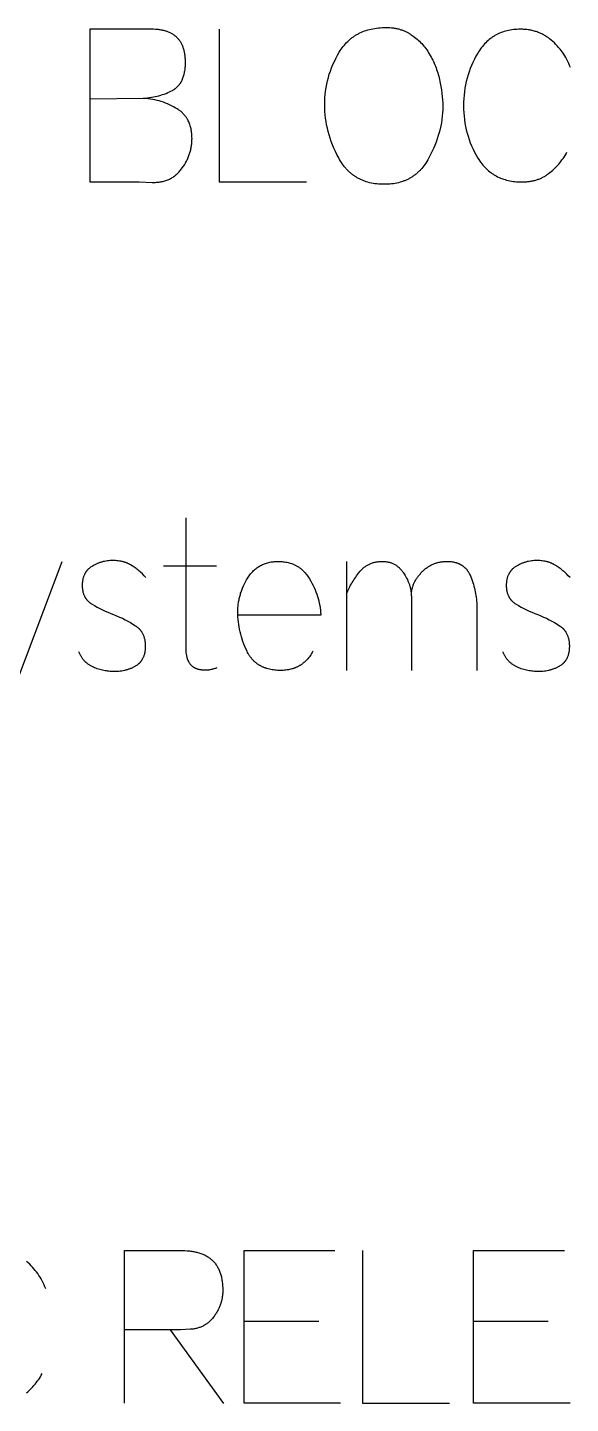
# Model space of a CAD drawing. Header units: millimetres. Extents: x -1220 to 1220, y -1270 to 3400.
# Drawn here: x 28 to 291, y 2733 to 3400 of the extents above; entities that cross this region are included whole.
import ezdxf

# ---------------------------------------------------------------- set-up
doc = ezdxf.new("R2010")
doc.units = ezdxf.units.MM
doc.layers.add('TC', color=220, linetype='CONTINUOUS', true_color=0xff00bb)

msp = doc.modelspace()

# ---------------------------------------------------------------- linework, layer by layer
at = {"layer": 'TC'}
for points in [[(58.14, 3399.54), (58.14, 3325.54), (82.03, 3325.54), (88.27, 3325.33), (88.84, 3325.32), (89.39, 3325.32), (89.94, 3325.33), (90.48, 3325.36), (91.01, 3325.4), (91.54, 3325.46), (92.06, 3325.53), (92.57, 3325.61), (93.07, 3325.7), (93.56, 3325.81), (94.05, 3325.94), (94.53, 3326.07), (95, 3326.22), (95.46, 3326.39), (95.91, 3326.57), (96.36, 3326.76), (96.8, 3326.96), (97.23, 3327.18), (97.65, 3327.41), (98.07, 3327.66), (98.47, 3327.92), (98.87, 3328.19), (99.27, 3328.48), (99.65, 3328.78), (100.03, 3329.09), (100.39, 3329.42), (100.75, 3329.76), (101.11, 3330.12), (101.45, 3330.49), (101.79, 3330.87), (102.12, 3331.26), (102.44, 3331.67), (103.06, 3332.52), (103.36, 3332.95), (103.65, 3333.39), (103.93, 3333.82), (104.2, 3334.26), (104.46, 3334.7), (104.7, 3335.14), (104.94, 3335.59), (105.17, 3336.04), (105.39, 3336.49), (105.59, 3336.94), (105.79, 3337.4), (105.98, 3337.86), (106.16, 3338.32), (106.32, 3338.78), (106.48, 3339.25), (106.63, 3339.72), (106.76, 3340.19), (106.89, 3340.67), (107.01, 3341.14), (107.11, 3341.63), (107.21, 3342.11), (107.29, 3342.59), (107.37, 3343.08), (107.44, 3343.57), (107.49, 3344.07), (107.54, 3344.57), (107.57, 3345.06), (107.6, 3345.57), (107.61, 3346.07), (107.62, 3346.58), (107.61, 3347.2), (107.59, 3347.81), (107.55, 3348.41), (107.51, 3349), (107.44, 3349.58), (107.36, 3350.14), (107.27, 3350.7), (107.17, 3351.24), (107.05, 3351.78), (106.92, 3352.3), (106.77, 3352.81), (106.61, 3353.31), (106.43, 3353.8), (106.24, 3354.27), (106.04, 3354.74), (105.82, 3355.19), (105.71, 3355.42), (105.59, 3355.64), (105.47, 3355.86), (105.34, 3356.07), (105.21, 3356.28), (105.08, 3356.49), (104.95, 3356.7), (104.81, 3356.9), (104.67, 3357.1), (104.52, 3357.3), (104.37, 3357.5), (104.22, 3357.69), (104.06, 3357.88), (103.9, 3358.07), (103.74, 3358.25), (103.57, 3358.43), (103.4, 3358.61), (103.23, 3358.79), (103.05, 3358.96), (102.87, 3359.13), (102.69, 3359.3), (102.5, 3359.46), (102.31, 3359.62), (102.11, 3359.78), (101.71, 3360.09), (101.3, 3360.39), (100.87, 3360.68), (100.43, 3360.96), (99.52, 3361.5), (98.6, 3362.01), (97.67, 3362.49), (96.72, 3362.94), (95.75, 3363.37), (94.77, 3363.77), (93.77, 3364.13), (92.76, 3364.47), (91.74, 3364.78), (90.7, 3365.06), (89.65, 3365.31), (88.58, 3365.53), (87.49, 3365.73), (86.39, 3365.89), (85.28, 3366.03), (84.15, 3366.14)], [(58.14, 3365.82), (84.15, 3366.14), (85.13, 3366.21), (86.1, 3366.31), (87.06, 3366.43), (88, 3366.57), (88.93, 3366.73), (89.84, 3366.92), (90.74, 3367.12), (91.63, 3367.35), (92.5, 3367.6), (93.36, 3367.87), (94.2, 3368.16), (95.03, 3368.47), (95.85, 3368.81), (96.65, 3369.17), (97.44, 3369.54), (98.21, 3369.94), (98.4, 3370.05), (98.59, 3370.16), (98.78, 3370.27), (98.96, 3370.39), (99.15, 3370.51), (99.32, 3370.64), (99.5, 3370.76), (99.67, 3370.89), (99.84, 3371.03), (100.01, 3371.17), (100.17, 3371.31), (100.33, 3371.45), (100.49, 3371.6), (100.64, 3371.75), (100.79, 3371.9), (100.94, 3372.06), (101.08, 3372.22), (101.22, 3372.39), (101.36, 3372.56), (101.5, 3372.73), (101.63, 3372.9), (101.76, 3373.08), (101.89, 3373.26), (102.01, 3373.45), (102.13, 3373.63), (102.25, 3373.82), (102.36, 3374.02), (102.47, 3374.22), (102.58, 3374.42), (102.69, 3374.62), (102.79, 3374.83), (102.89, 3375.04), (102.98, 3375.26), (103.08, 3375.48), (103.25, 3375.92), (103.42, 3376.38), (103.57, 3376.85), (103.71, 3377.34), (103.84, 3377.84), (103.95, 3378.35), (104.06, 3378.88), (104.15, 3379.42), (104.23, 3379.98), (104.29, 3380.54), (104.35, 3381.12), (104.39, 3381.72), (104.42, 3382.32), (104.44, 3382.94), (104.45, 3383.58), (104.43, 3384.56), (104.41, 3385.04), (104.38, 3385.51), (104.35, 3385.98), (104.3, 3386.43), (104.25, 3386.88), (104.19, 3387.32), (104.12, 3387.75), (104.04, 3388.18), (103.96, 3388.59), (103.87, 3389), (103.77, 3389.41), (103.66, 3389.8), (103.54, 3390.18), (103.42, 3390.56), (103.28, 3390.93), (103.14, 3391.3), (102.99, 3391.65), (102.84, 3392), (102.67, 3392.34), (102.5, 3392.67), (102.32, 3392.99), (102.13, 3393.31), (101.93, 3393.61), (101.72, 3393.91), (101.51, 3394.21), (101.29, 3394.49), (101.06, 3394.77), (100.82, 3395.04), (100.58, 3395.3), (100.32, 3395.55), (100.06, 3395.8), (99.79, 3396.03), (99.51, 3396.26), (99.23, 3396.49), (98.93, 3396.7), (98.63, 3396.91), (98.32, 3397.11), (98, 3397.3), (97.68, 3397.48), (97.34, 3397.66), (97, 3397.82), (96.65, 3397.98), (96.29, 3398.13), (95.93, 3398.28), (95.55, 3398.42), (95.17, 3398.54), (94.78, 3398.66), (94.38, 3398.78), (93.97, 3398.88), (93.56, 3398.98), (93.14, 3399.07), (92.71, 3399.15), (92.27, 3399.23), (91.82, 3399.29), (91.36, 3399.35), (90.9, 3399.4), (90.43, 3399.44), (89.95, 3399.48), (88.97, 3399.53), (87.95, 3399.54), (58.14, 3399.54)], [(120.83, 3399.54), (120.83, 3325.54), (163.01, 3325.54)], [(290.93, 3381.04), (290.53, 3382.03), (290.11, 3383.01), (289.66, 3383.95), (289.2, 3384.88), (288.7, 3385.78), (288.18, 3386.67), (287.64, 3387.53), (287.07, 3388.36), (286.47, 3389.18), (285.86, 3389.97), (285.21, 3390.74), (284.54, 3391.49), (283.85, 3392.21), (283.13, 3392.92), (282.39, 3393.6), (281.62, 3394.26), (280.85, 3394.9), (280.45, 3395.2), (280.05, 3395.49), (279.64, 3395.78), (279.23, 3396.05), (278.81, 3396.32), (278.39, 3396.57), (277.96, 3396.81), (277.52, 3397.04), (277.08, 3397.27), (276.64, 3397.48), (276.19, 3397.68), (275.73, 3397.87), (275.27, 3398.05), (274.8, 3398.22), (274.33, 3398.38), (273.86, 3398.53), (273.37, 3398.67), (272.89, 3398.8), (272.39, 3398.92), (271.89, 3399.03), (271.39, 3399.12), (270.88, 3399.21), (270.37, 3399.29), (269.85, 3399.36), (269.32, 3399.41), (268.79, 3399.46), (268.25, 3399.5), (267.71, 3399.52), (267.16, 3399.54), (266.61, 3399.54), (265.77, 3399.53), (264.93, 3399.5), (264.11, 3399.44), (263.31, 3399.36), (262.51, 3399.26), (261.73, 3399.13), (260.96, 3398.99), (260.21, 3398.81), (259.47, 3398.62), (258.74, 3398.41), (258.02, 3398.17), (257.32, 3397.91), (256.63, 3397.62), (256.29, 3397.47), (255.95, 3397.32), (255.62, 3397.15), (255.29, 3396.99), (254.96, 3396.81), (254.64, 3396.63), (254.32, 3396.45), (254, 3396.26), (253.69, 3396.06), (253.38, 3395.86), (253.07, 3395.66), (252.77, 3395.44), (252.17, 3395), (251.58, 3394.53), (251.01, 3394.05), (250.45, 3393.53), (249.9, 3393), (249.37, 3392.44), (248.85, 3391.87), (248.34, 3391.26), (247.85, 3390.64), (247.36, 3389.99), (246.9, 3389.32), (246.44, 3388.63), (246, 3387.91), (245.17, 3386.46), (244.39, 3385), (243.66, 3383.51), (242.99, 3382.01), (242.37, 3380.48), (241.81, 3378.94), (241.3, 3377.39), (240.84, 3375.81), (240.44, 3374.21), (240.09, 3372.6), (239.8, 3370.97), (239.56, 3369.32), (239.37, 3367.65), (239.23, 3365.97), (239.15, 3364.26), (239.13, 3362.54), (239.15, 3360.82), (239.24, 3359.11), (239.37, 3357.43), (239.56, 3355.76), (239.81, 3354.1), (240.11, 3352.47), (240.46, 3350.85), (240.87, 3349.25), (241.33, 3347.66), (241.85, 3346.1), (242.42, 3344.55), (243.05, 3343.02), (243.73, 3341.5), (244.47, 3340.01), (245.26, 3338.53), (246.1, 3337.06), (246.55, 3336.36), (247.02, 3335.67), (247.49, 3335.01), (247.99, 3334.36), (248.49, 3333.74), (249.01, 3333.15), (249.55, 3332.57), (250.09, 3332.02), (250.66, 3331.49), (251.23, 3330.99), (251.82, 3330.5), (252.43, 3330.04), (252.73, 3329.82), (253.04, 3329.6), (253.36, 3329.39), (253.68, 3329.19), (254, 3328.99), (254.32, 3328.79), (254.65, 3328.61), (254.98, 3328.42), (255.66, 3328.07), (256.35, 3327.75), (257.05, 3327.44), (257.76, 3327.16), (258.5, 3326.9), (259.24, 3326.67), (260, 3326.45), (260.77, 3326.26), (261.56, 3326.09), (262.36, 3325.95), (263.17, 3325.82), (264, 3325.72), (264.84, 3325.64), (265.7, 3325.59), (266.57, 3325.55), (267.46, 3325.54), (268.4, 3325.56), (269.32, 3325.6), (269.78, 3325.64), (270.23, 3325.68), (270.68, 3325.73), (271.12, 3325.79), (271.55, 3325.86), (271.99, 3325.93), (272.42, 3326.02), (272.84, 3326.11), (273.26, 3326.2), (273.67, 3326.31), (274.08, 3326.42), (274.49, 3326.55), (274.89, 3326.68), (275.28, 3326.81), (275.68, 3326.96), (276.06, 3327.11), (276.45, 3327.27), (276.82, 3327.44), (277.2, 3327.62), (277.57, 3327.8), (277.93, 3327.99), (278.29, 3328.19), (278.65, 3328.4), (279, 3328.62), (279.34, 3328.84), (279.68, 3329.07), (280.02, 3329.31), (280.35, 3329.56), (281.01, 3330.07), (281.65, 3330.6), (282.28, 3331.15), (282.89, 3331.71), (283.49, 3332.3), (284.08, 3332.9), (284.66, 3333.52), (285.22, 3334.16), (285.77, 3334.81), (286.3, 3335.49), (286.82, 3336.18), (287.33, 3336.89), (287.83, 3337.62), (288.31, 3338.37), (288.78, 3339.14), (289.23, 3339.92)], [(119.67, 3090.01), (119.31, 3089.87), (118.96, 3089.74), (118.6, 3089.62), (118.25, 3089.5), (117.9, 3089.4), (117.54, 3089.3), (117.19, 3089.22), (116.84, 3089.14), (116.49, 3089.07), (116.14, 3089.01), (115.79, 3088.96), (115.45, 3088.92), (115.1, 3088.89), (114.75, 3088.87), (114.41, 3088.85), (114.07, 3088.85), (113.78, 3088.85), (113.49, 3088.86), (113.21, 3088.87), (112.94, 3088.89), (112.67, 3088.91), (112.4, 3088.94), (112.14, 3088.97), (111.89, 3089.01), (111.63, 3089.05), (111.39, 3089.1), (111.14, 3089.16), (110.9, 3089.22), (110.67, 3089.28), (110.44, 3089.35), (110.22, 3089.42), (110, 3089.5), (109.78, 3089.59), (109.57, 3089.68), (109.36, 3089.77), (109.16, 3089.87), (108.96, 3089.97), (108.77, 3090.08), (108.58, 3090.2), (108.4, 3090.32), (108.22, 3090.44), (108.04, 3090.57), (107.87, 3090.71), (107.71, 3090.85), (107.55, 3091), (107.39, 3091.15), (107.24, 3091.3), (107.09, 3091.46), (106.95, 3091.63), (106.81, 3091.8), (106.67, 3091.98), (106.54, 3092.16), (106.42, 3092.35), (106.3, 3092.54), (106.18, 3092.73), (106.07, 3092.94), (105.96, 3093.14), (105.86, 3093.35), (105.76, 3093.57), (105.67, 3093.79), (105.58, 3094.02), (105.5, 3094.25), (105.42, 3094.49), (105.34, 3094.73), (105.27, 3094.98), (105.21, 3095.24), (105.15, 3095.49), (105.09, 3095.76), (105.04, 3096.02), (104.99, 3096.3), (104.95, 3096.58), (104.91, 3096.86), (104.85, 3097.44), (104.8, 3098.05), (104.77, 3098.67), (104.76, 3099.31), (104.87, 3162.74)], [(18.08, 3070.77), (44.72, 3141.6)], [(85.31, 3133.78), (84.46, 3134.68), (83.6, 3135.53), (82.73, 3136.34), (82.29, 3136.73), (81.85, 3137.11), (81.41, 3137.47), (80.96, 3137.82), (80.51, 3138.16), (80.06, 3138.49), (79.61, 3138.81), (79.15, 3139.12), (78.69, 3139.41), (77.77, 3139.98), (77.54, 3140.11), (77.3, 3140.24), (77.06, 3140.37), (76.82, 3140.49), (76.58, 3140.6), (76.33, 3140.71), (76.07, 3140.82), (75.82, 3140.92), (75.56, 3141.02), (75.3, 3141.11), (75.03, 3141.2), (74.76, 3141.29), (74.49, 3141.37), (74.21, 3141.44), (73.93, 3141.51), (73.65, 3141.58), (73.08, 3141.69), (72.49, 3141.79), (71.89, 3141.88), (71.27, 3141.94), (70.64, 3141.99), (70, 3142.01), (69.35, 3142.02), (68.65, 3142.01), (67.96, 3141.98), (67.28, 3141.92), (66.61, 3141.84), (65.94, 3141.74), (65.28, 3141.62), (64.95, 3141.55), (64.63, 3141.48), (64.31, 3141.39), (63.98, 3141.31), (63.66, 3141.22), (63.35, 3141.12), (63.03, 3141.02), (62.72, 3140.91), (62.4, 3140.79), (62.09, 3140.67), (61.79, 3140.55), (61.48, 3140.42), (61.18, 3140.28), (60.87, 3140.14), (60.27, 3139.84), (59.68, 3139.51), (59.09, 3139.17), (58.81, 3138.99), (58.53, 3138.8), (58.26, 3138.6), (58, 3138.4), (57.75, 3138.19), (57.51, 3137.97), (57.28, 3137.75), (57.17, 3137.64), (57.06, 3137.52), (56.95, 3137.4), (56.85, 3137.29), (56.74, 3137.17), (56.64, 3137.04), (56.54, 3136.92), (56.45, 3136.79), (56.35, 3136.67), (56.26, 3136.54), (56.17, 3136.41), (56.08, 3136.27), (56, 3136.14), (55.91, 3136), (55.83, 3135.86), (55.76, 3135.72), (55.68, 3135.58), (55.61, 3135.44), (55.47, 3135.15), (55.33, 3134.85), (55.21, 3134.55), (55.1, 3134.24), (54.99, 3133.92), (54.9, 3133.59), (54.81, 3133.26), (54.73, 3132.92), (54.67, 3132.58), (54.61, 3132.23), (54.56, 3131.87), (54.52, 3131.5), (54.48, 3131.13), (54.46, 3130.75), (54.45, 3130.36), (54.44, 3129.97), (54.45, 3129.58), (54.46, 3129.2), (54.49, 3128.83), (54.52, 3128.46), (54.56, 3128.1), (54.61, 3127.75), (54.67, 3127.4), (54.74, 3127.06), (54.82, 3126.73), (54.91, 3126.4), (55.01, 3126.08), (55.11, 3125.77), (55.23, 3125.46), (55.35, 3125.16), (55.49, 3124.87), (55.56, 3124.72), (55.63, 3124.58), (55.71, 3124.44), (55.79, 3124.3), (55.87, 3124.16), (55.95, 3124.02), (56.03, 3123.89), (56.12, 3123.76), (56.21, 3123.62), (56.3, 3123.5), (56.4, 3123.37), (56.49, 3123.24), (56.59, 3123.12), (56.69, 3122.99), (56.8, 3122.87), (56.9, 3122.75), (57.01, 3122.63), (57.12, 3122.52), (57.35, 3122.29), (57.58, 3122.07), (57.83, 3121.85), (58.09, 3121.65), (58.35, 3121.44), (58.62, 3121.25), (58.91, 3121.06), (59.2, 3120.88), (60.4, 3120.18), (61.64, 3119.49), (62.9, 3118.83), (64.2, 3118.18), (65.52, 3117.56), (66.87, 3116.95), (68.25, 3116.37), (69.67, 3115.8), (71.1, 3115.23), (72.51, 3114.64), (73.88, 3114.01), (75.22, 3113.35), (76.52, 3112.66), (77.79, 3111.94), (79.03, 3111.19), (80.24, 3110.41), (80.53, 3110.22), (80.81, 3110.02), (81.09, 3109.8), (81.35, 3109.59), (81.61, 3109.36), (81.85, 3109.13), (81.97, 3109.01), (82.09, 3108.89), (82.21, 3108.77), (82.32, 3108.64), (82.43, 3108.52), (82.54, 3108.39), (82.64, 3108.26), (82.75, 3108.13), (82.85, 3107.99), (82.95, 3107.86), (83.04, 3107.72), (83.14, 3107.58), (83.23, 3107.44), (83.32, 3107.29), (83.49, 3107), (83.65, 3106.7), (83.81, 3106.4), (83.95, 3106.08), (84.08, 3105.76), (84.21, 3105.43), (84.33, 3105.09), (84.43, 3104.75), (84.53, 3104.4), (84.62, 3104.04), (84.7, 3103.67), (84.77, 3103.3), (84.83, 3102.92), (84.88, 3102.53), (84.92, 3102.13), (84.95, 3101.73), (84.98, 3101.32), (84.99, 3100.9), (84.99, 3100.48), (84.99, 3100.06), (84.98, 3099.66), (84.95, 3099.26), (84.92, 3098.87), (84.88, 3098.49), (84.83, 3098.11), (84.78, 3097.74), (84.71, 3097.38), (84.64, 3097.03), (84.55, 3096.69), (84.46, 3096.35), (84.36, 3096.02), (84.24, 3095.69), (84.12, 3095.38), (84, 3095.07), (83.86, 3094.77), (83.71, 3094.47), (83.56, 3094.19), (83.48, 3094.05), (83.39, 3093.91), (83.31, 3093.77), (83.22, 3093.64), (83.13, 3093.5), (83.04, 3093.37), (82.94, 3093.24), (82.85, 3093.12), (82.75, 3092.99), (82.65, 3092.87), (82.54, 3092.75), (82.44, 3092.63), (82.33, 3092.51), (82.22, 3092.39), (82.11, 3092.28), (81.99, 3092.17), (81.88, 3092.06), (81.76, 3091.95), (81.64, 3091.84), (81.51, 3091.73), (81.39, 3091.63), (81.26, 3091.53), (81, 3091.33), (80.73, 3091.14), (80.45, 3090.96), (80.17, 3090.79), (79.89, 3090.63), (79.6, 3090.47), (79.31, 3090.32), (79.02, 3090.17), (78.73, 3090.03), (78.43, 3089.89), (78.13, 3089.76), (77.83, 3089.63), (77.52, 3089.51), (77.21, 3089.4), (76.9, 3089.29), (76.58, 3089.18), (76.26, 3089.08), (75.94, 3088.99), (75.61, 3088.9), (75.28, 3088.82), (74.95, 3088.74), (74.28, 3088.6), (73.59, 3088.48), (72.9, 3088.38), (72.19, 3088.31), (71.46, 3088.26), (70.73, 3088.22), (69.98, 3088.21), (69.34, 3088.22), (68.69, 3088.25), (68.05, 3088.29), (67.41, 3088.35), (66.77, 3088.42), (66.13, 3088.51), (65.49, 3088.62), (64.86, 3088.74), (64.22, 3088.88), (63.59, 3089.04), (62.96, 3089.21), (62.33, 3089.4), (61.71, 3089.61), (61.08, 3089.83), (60.46, 3090.07), (59.83, 3090.33), (59.53, 3090.47), (59.23, 3090.62), (58.93, 3090.77), (58.64, 3090.93), (58.35, 3091.09), (58.08, 3091.26), (57.8, 3091.44), (57.54, 3091.62), (57.27, 3091.81), (57.02, 3092), (56.77, 3092.2), (56.52, 3092.41), (56.29, 3092.62), (56.05, 3092.84), (55.83, 3093.06), (55.61, 3093.29), (55.39, 3093.52), (55.18, 3093.76), (54.98, 3094.01), (54.78, 3094.26), (54.59, 3094.52), (54.4, 3094.78), (54.22, 3095.05), (54.05, 3095.32), (53.88, 3095.6), (53.71, 3095.89), (53.56, 3096.18), (53.41, 3096.48), (53.26, 3096.78), (53.12, 3097.09), (52.99, 3097.41), (52.86, 3097.73)], [(166.18, 3098.04), (165.86, 3097.47), (165.53, 3096.92), (165.18, 3096.38), (164.83, 3095.86), (164.46, 3095.36), (164.09, 3094.88), (163.7, 3094.42), (163.3, 3093.97), (162.89, 3093.55), (162.69, 3093.34), (162.47, 3093.14), (162.26, 3092.94), (162.05, 3092.75), (161.83, 3092.56), (161.6, 3092.38), (161.38, 3092.2), (161.15, 3092.02), (160.92, 3091.85), (160.69, 3091.69), (160.46, 3091.52), (160.22, 3091.37), (159.98, 3091.22), (159.73, 3091.07), (159.49, 3090.92), (159.24, 3090.79), (158.99, 3090.65), (158.74, 3090.52), (158.48, 3090.4), (158.22, 3090.28), (157.96, 3090.16), (157.69, 3090.05), (157.43, 3089.94), (157.16, 3089.84), (156.88, 3089.74), (156.61, 3089.65), (156.33, 3089.56), (156.05, 3089.48), (155.48, 3089.32), (154.9, 3089.19), (154.31, 3089.07), (153.71, 3088.97), (153.09, 3088.89), (152.47, 3088.82), (151.84, 3088.78), (151.19, 3088.75), (150.54, 3088.74), (149.81, 3088.75), (149.1, 3088.78), (148.4, 3088.82), (147.72, 3088.89), (147.05, 3088.97), (146.39, 3089.07), (145.75, 3089.19), (145.12, 3089.32), (144.51, 3089.48), (143.91, 3089.65), (143.61, 3089.74), (143.32, 3089.84), (143.03, 3089.94), (142.75, 3090.05), (142.47, 3090.16), (142.19, 3090.28), (141.92, 3090.4), (141.65, 3090.52), (141.38, 3090.65), (141.12, 3090.79), (140.86, 3090.92), (140.6, 3091.07), (140.35, 3091.22), (140.1, 3091.37), (139.85, 3091.52), (139.61, 3091.69), (139.37, 3091.85), (139.14, 3092.02), (138.91, 3092.2), (138.68, 3092.38), (138.45, 3092.56), (138.23, 3092.75), (138.01, 3092.94), (137.8, 3093.14), (137.59, 3093.34), (137.38, 3093.55), (137.18, 3093.76), (136.98, 3093.97), (136.78, 3094.19), (136.59, 3094.42), (136.4, 3094.65), (136.21, 3094.88), (136.03, 3095.12), (135.85, 3095.36), (135.68, 3095.61), (135.51, 3095.86), (135.34, 3096.12), (135.17, 3096.38), (134.85, 3096.92), (134.55, 3097.47), (134.26, 3098.04), (133.72, 3099.21), (133.22, 3100.38), (132.75, 3101.55), (132.32, 3102.73), (131.92, 3103.91), (131.55, 3105.1), (131.22, 3106.29), (130.93, 3107.48), (130.67, 3108.68), (130.44, 3109.88), (130.25, 3111.09), (130.1, 3112.3), (129.97, 3113.51), (129.89, 3114.73), (129.83, 3115.95), (129.82, 3117.18), (129.82, 3117.72), (129.84, 3118.26), (129.86, 3118.8), (129.89, 3119.33), (129.94, 3119.87), (129.99, 3120.4), (130.05, 3120.93), (130.12, 3121.46), (130.2, 3121.99), (130.29, 3122.51), (130.39, 3123.04), (130.5, 3123.56), (130.62, 3124.08), (130.75, 3124.6), (130.89, 3125.12), (131.03, 3125.64), (131.19, 3126.15), (131.36, 3126.66), (131.53, 3127.17), (131.72, 3127.68), (132.12, 3128.7), (132.55, 3129.71), (133.03, 3130.71), (133.54, 3131.7), (134.09, 3132.69), (134.68, 3133.67), (135, 3134.16), (135.32, 3134.63), (135.65, 3135.09), (136, 3135.53), (136.35, 3135.95), (136.71, 3136.36), (137.08, 3136.76), (137.46, 3137.14), (137.85, 3137.5), (138.25, 3137.85), (138.66, 3138.18), (139.08, 3138.5), (139.5, 3138.8), (139.94, 3139.09), (140.38, 3139.36), (140.84, 3139.62), (141.3, 3139.86), (141.78, 3140.08), (142.26, 3140.29), (142.75, 3140.48), (143.25, 3140.66), (143.76, 3140.82), (144.28, 3140.97), (144.81, 3141.1), (145.35, 3141.22), (145.89, 3141.32), (146.45, 3141.41), (147.02, 3141.47), (147.59, 3141.53), (148.18, 3141.57), (148.77, 3141.59), (149.37, 3141.6), (150, 3141.59), (150.62, 3141.57), (151.23, 3141.52), (151.83, 3141.47), (152.42, 3141.39), (153, 3141.3), (153.57, 3141.19), (154.13, 3141.07), (154.67, 3140.93), (155.21, 3140.77), (155.74, 3140.6), (156.26, 3140.41), (156.77, 3140.2), (157.02, 3140.09), (157.26, 3139.98), (157.51, 3139.86), (157.75, 3139.74), (157.99, 3139.61), (158.23, 3139.48), (158.46, 3139.35), (158.7, 3139.21), (158.93, 3139.07), (159.15, 3138.92), (159.38, 3138.77), (159.6, 3138.62), (159.82, 3138.46), (160.04, 3138.3), (160.25, 3138.13), (160.46, 3137.96), (160.67, 3137.78), (160.88, 3137.6), (161.29, 3137.23), (161.68, 3136.84), (162.07, 3136.44), (162.45, 3136.02), (162.81, 3135.58), (163.17, 3135.12), (163.51, 3134.65), (163.85, 3134.17), (164.18, 3133.66), (164.49, 3133.14), (165.11, 3132.1), (165.69, 3131.04), (166.23, 3129.99), (166.74, 3128.93), (167.21, 3127.86), (167.64, 3126.79), (168.04, 3125.71), (168.4, 3124.63), (168.73, 3123.55), (169.02, 3122.45), (169.27, 3121.36), (169.49, 3120.26), (169.67, 3119.15), (169.81, 3118.04), (169.92, 3116.93), (169.99, 3115.8), (169.99, 3115.49), (129.71, 3115.49)], [(182.46, 3141.6), (182.46, 3088.74)], [(182.46, 3125.85), (182.76, 3126.56), (183.07, 3127.26), (183.39, 3127.96), (183.73, 3128.66), (184.08, 3129.34), (184.45, 3130.02), (184.82, 3130.7), (185.21, 3131.37), (185.61, 3132.04), (186.03, 3132.69), (186.46, 3133.35), (186.9, 3133.99), (187.36, 3134.64), (187.83, 3135.27), (188.31, 3135.9), (189.06, 3136.84), (189.32, 3137.14), (189.59, 3137.43), (189.86, 3137.71), (190.13, 3137.99), (190.42, 3138.25), (190.71, 3138.5), (191, 3138.74), (191.3, 3138.98), (191.61, 3139.2), (191.92, 3139.41), (192.24, 3139.62), (192.56, 3139.81), (192.89, 3139.99), (193.22, 3140.17), (193.56, 3140.33), (193.91, 3140.48), (194.26, 3140.63), (194.62, 3140.76), (194.98, 3140.89), (195.35, 3141), (195.73, 3141.1), (196.11, 3141.2), (196.5, 3141.28), (196.89, 3141.36), (197.29, 3141.42), (197.69, 3141.47), (198.1, 3141.52), (198.52, 3141.55), (198.94, 3141.58), (199.37, 3141.59), (199.8, 3141.6), (200.2, 3141.59), (200.6, 3141.58), (200.99, 3141.55), (201.37, 3141.51), (201.75, 3141.47), (202.12, 3141.41), (202.49, 3141.34), (202.85, 3141.26), (203.21, 3141.17), (203.56, 3141.07), (203.91, 3140.96), (204.25, 3140.84), (204.59, 3140.71), (204.92, 3140.57), (205.24, 3140.41), (205.56, 3140.25), (205.88, 3140.08), (206.19, 3139.89), (206.49, 3139.7), (206.79, 3139.49), (207.08, 3139.28), (207.37, 3139.05), (207.65, 3138.81), (207.93, 3138.57), (208.2, 3138.31), (208.46, 3138.04), (208.73, 3137.76), (208.98, 3137.47), (209.23, 3137.17), (209.48, 3136.86), (209.72, 3136.54), (209.95, 3136.21), (210.4, 3135.53), (210.82, 3134.85), (211.21, 3134.17), (211.58, 3133.48), (211.92, 3132.79), (212.23, 3132.09), (212.38, 3131.74), (212.52, 3131.39), (212.65, 3131.04), (212.78, 3130.68), (212.9, 3130.33), (213.01, 3129.97), (213.11, 3129.62), (213.21, 3129.26), (213.3, 3128.9), (213.39, 3128.54), (213.47, 3128.18), (213.54, 3127.82), (213.6, 3127.46), (213.66, 3127.1), (213.71, 3126.73), (213.75, 3126.37), (213.79, 3126), (213.82, 3125.63), (213.84, 3125.27), (213.86, 3124.9), (213.86, 3088.74)], [(213.86, 3124.9), (213.87, 3125.28), (213.88, 3125.67), (213.9, 3126.06), (213.94, 3126.44), (213.98, 3126.82), (214.04, 3127.2), (214.1, 3127.57), (214.17, 3127.95), (214.25, 3128.32), (214.35, 3128.69), (214.45, 3129.06), (214.56, 3129.43), (214.68, 3129.79), (214.81, 3130.15), (214.95, 3130.51), (215.1, 3130.87), (215.26, 3131.22), (215.43, 3131.58), (215.61, 3131.93), (215.8, 3132.28), (216, 3132.63), (216.21, 3132.97), (216.43, 3133.32), (216.66, 3133.66), (216.89, 3134), (217.14, 3134.33), (217.4, 3134.67), (217.66, 3135), (217.94, 3135.33), (218.23, 3135.66), (218.52, 3135.99), (219.14, 3136.64), (219.46, 3136.95), (219.78, 3137.26), (220.11, 3137.55), (220.44, 3137.84), (220.77, 3138.11), (221.11, 3138.37), (221.46, 3138.63), (221.81, 3138.87), (222.16, 3139.1), (222.52, 3139.32), (222.88, 3139.53), (223.25, 3139.74), (223.62, 3139.93), (224, 3140.11), (224.38, 3140.28), (224.76, 3140.44), (225.15, 3140.59), (225.55, 3140.73), (225.95, 3140.86), (226.35, 3140.97), (226.76, 3141.08), (227.17, 3141.18), (227.59, 3141.27), (228.01, 3141.35), (228.44, 3141.41), (228.87, 3141.47), (229.3, 3141.52), (229.74, 3141.55), (230.19, 3141.58), (230.64, 3141.59), (231.09, 3141.6), (231.63, 3141.59), (232.15, 3141.57), (232.67, 3141.53), (233.17, 3141.48), (233.66, 3141.42), (234.14, 3141.34), (234.61, 3141.24), (234.84, 3141.19), (235.06, 3141.14), (235.29, 3141.08), (235.51, 3141.01), (235.73, 3140.95), (235.94, 3140.88), (236.15, 3140.8), (236.36, 3140.72), (236.57, 3140.64), (236.78, 3140.56), (236.98, 3140.47), (237.18, 3140.38), (237.37, 3140.28), (237.56, 3140.18), (237.75, 3140.08), (237.94, 3139.97), (238.13, 3139.86), (238.31, 3139.75), (238.49, 3139.63), (238.66, 3139.51), (238.83, 3139.39), (239, 3139.26), (239.17, 3139.13), (239.34, 3138.99), (239.5, 3138.85), (239.66, 3138.71), (239.81, 3138.56), (239.97, 3138.41), (240.12, 3138.26), (240.26, 3138.1), (240.41, 3137.94), (240.55, 3137.78), (240.69, 3137.61), (240.82, 3137.44), (240.96, 3137.26), (241.09, 3137.08), (241.22, 3136.9), (241.34, 3136.71), (241.46, 3136.52), (241.58, 3136.33), (241.7, 3136.13), (241.81, 3135.93), (241.92, 3135.73), (242.03, 3135.52), (242.24, 3135.09), (242.43, 3134.65), (242.61, 3134.2), (242.97, 3133.28), (243.31, 3132.36), (243.62, 3131.44), (243.91, 3130.53), (244.18, 3129.62), (244.42, 3128.71), (244.64, 3127.8), (244.83, 3126.9), (245.01, 3126.01), (245.16, 3125.11), (245.29, 3124.22), (245.39, 3123.34), (245.47, 3122.45), (245.53, 3121.57), (245.56, 3120.7), (245.57, 3119.82), (245.57, 3088.74)], [(290.71, 3133.78), (289.86, 3134.68), (289, 3135.53), (288.13, 3136.34), (287.69, 3136.73), (287.25, 3137.11), (286.81, 3137.47), (286.36, 3137.82), (285.91, 3138.16), (285.46, 3138.49), (285.01, 3138.81), (284.55, 3139.12), (284.09, 3139.41), (283.18, 3139.98), (282.94, 3140.11), (282.71, 3140.24), (282.47, 3140.37), (282.22, 3140.49), (281.98, 3140.6), (281.73, 3140.71), (281.48, 3140.82), (281.22, 3140.92), (280.96, 3141.02), (280.7, 3141.11), (280.43, 3141.2), (280.16, 3141.29), (279.89, 3141.37), (279.61, 3141.44), (279.34, 3141.51), (279.05, 3141.58), (278.48, 3141.69), (277.89, 3141.79), (277.29, 3141.88), (276.67, 3141.94), (276.05, 3141.99), (275.41, 3142.01), (274.75, 3142.02), (274.06, 3142.01), (273.37, 3141.98), (272.68, 3141.92), (272.01, 3141.84), (271.34, 3141.74), (270.68, 3141.62), (270.36, 3141.55), (270.03, 3141.48), (269.71, 3141.39), (269.39, 3141.31), (269.07, 3141.22), (268.75, 3141.12), (268.43, 3141.02), (268.12, 3140.91), (267.81, 3140.79), (267.5, 3140.67), (267.19, 3140.55), (266.88, 3140.42), (266.58, 3140.28), (266.28, 3140.14), (265.68, 3139.84), (265.08, 3139.51), (264.5, 3139.17), (264.21, 3138.99), (263.93, 3138.8), (263.67, 3138.6), (263.41, 3138.4), (263.16, 3138.19), (262.92, 3137.97), (262.69, 3137.75), (262.57, 3137.64), (262.46, 3137.52), (262.35, 3137.4), (262.25, 3137.29), (262.15, 3137.17), (262.04, 3137.04), (261.95, 3136.92), (261.85, 3136.79), (261.76, 3136.67), (261.66, 3136.54), (261.57, 3136.41), (261.49, 3136.27), (261.4, 3136.14), (261.32, 3136), (261.24, 3135.86), (261.16, 3135.72), (261.08, 3135.58), (261.01, 3135.44), (260.87, 3135.15), (260.74, 3134.85), (260.61, 3134.55), (260.5, 3134.24), (260.4, 3133.92), (260.3, 3133.59), (260.21, 3133.26), (260.14, 3132.92), (260.07, 3132.58), (260.01, 3132.23), (259.96, 3131.87), (259.92, 3131.5), (259.89, 3131.13), (259.86, 3130.75), (259.85, 3130.36), (259.85, 3129.97), (259.85, 3129.58), (259.86, 3129.2), (259.89, 3128.83), (259.92, 3128.46), (259.96, 3128.1), (260.01, 3127.75), (260.07, 3127.4), (260.14, 3127.06), (260.22, 3126.73), (260.31, 3126.4), (260.41, 3126.08), (260.52, 3125.77), (260.63, 3125.46), (260.76, 3125.16), (260.89, 3124.87), (260.96, 3124.72), (261.04, 3124.58), (261.11, 3124.44), (261.19, 3124.3), (261.27, 3124.16), (261.35, 3124.02), (261.44, 3123.89), (261.52, 3123.76), (261.61, 3123.62), (261.7, 3123.5), (261.8, 3123.37), (261.89, 3123.24), (261.99, 3123.12), (262.09, 3122.99), (262.2, 3122.87), (262.3, 3122.75), (262.41, 3122.63), (262.52, 3122.52), (262.75, 3122.29), (262.99, 3122.07), (263.23, 3121.85), (263.49, 3121.65), (263.75, 3121.44), (264.03, 3121.25), (264.31, 3121.06), (264.6, 3120.88), (265.81, 3120.18), (267.04, 3119.49), (268.3, 3118.83), (269.6, 3118.18), (270.92, 3117.56), (272.27, 3116.95), (273.66, 3116.37), (275.07, 3115.8), (276.51, 3115.23), (277.91, 3114.64), (279.28, 3114.01), (280.62, 3113.35), (281.92, 3112.66), (283.2, 3111.94), (284.43, 3111.19), (285.64, 3110.41), (285.93, 3110.22), (286.22, 3110.02), (286.49, 3109.8), (286.76, 3109.59), (287.01, 3109.36), (287.26, 3109.13), (287.38, 3109.01), (287.49, 3108.89), (287.61, 3108.77), (287.72, 3108.64), (287.83, 3108.52), (287.94, 3108.39), (288.05, 3108.26), (288.15, 3108.13), (288.25, 3107.99), (288.35, 3107.86), (288.45, 3107.72), (288.54, 3107.58), (288.63, 3107.44), (288.72, 3107.29), (288.89, 3107), (289.05, 3106.7), (289.21, 3106.4), (289.35, 3106.08), (289.49, 3105.76), (289.61, 3105.43), (289.73, 3105.09), (289.84, 3104.75), (289.93, 3104.4), (290.02, 3104.04), (290.1, 3103.67), (290.17, 3103.3), (290.23, 3102.92), (290.28, 3102.53), (290.32, 3102.13), (290.36, 3101.73), (290.38, 3101.32), (290.39, 3100.9), (290.4, 3100.48), (290.39, 3100.06), (290.38, 3099.66), (290.36, 3099.26), (290.33, 3098.87), (290.29, 3098.49), (290.24, 3098.11), (290.18, 3097.74), (290.11, 3097.38), (290.04, 3097.03), (289.95, 3096.69), (289.86, 3096.35), (289.76, 3096.02), (289.65, 3095.69), (289.53, 3095.38), (289.4, 3095.07), (289.26, 3094.77), (289.11, 3094.47), (288.96, 3094.19), (288.88, 3094.05), (288.79, 3093.91), (288.71, 3093.77), (288.62, 3093.64), (288.53, 3093.5), (288.44, 3093.37), (288.35, 3093.24), (288.25, 3093.12), (288.15, 3092.99), (288.05, 3092.87), (287.95, 3092.75), (287.84, 3092.63), (287.73, 3092.51), (287.62, 3092.39), (287.51, 3092.28), (287.4, 3092.17), (287.28, 3092.06), (287.16, 3091.95), (287.04, 3091.84), (286.92, 3091.73), (286.79, 3091.63), (286.66, 3091.53), (286.4, 3091.33), (286.13, 3091.14), (285.85, 3090.96), (285.57, 3090.79), (285.29, 3090.63), (285.01, 3090.47), (284.72, 3090.32), (284.43, 3090.17), (284.13, 3090.03), (283.83, 3089.89), (283.53, 3089.76), (283.23, 3089.63), (282.92, 3089.51), (282.61, 3089.4), (282.3, 3089.29), (281.98, 3089.18), (281.66, 3089.08), (281.34, 3088.99), (281.02, 3088.9), (280.69, 3088.82), (280.36, 3088.74), (279.68, 3088.6), (279, 3088.48), (278.3, 3088.38), (277.59, 3088.31), (276.87, 3088.26), (276.13, 3088.22), (275.39, 3088.21), (274.74, 3088.22), (274.09, 3088.25), (273.45, 3088.29), (272.81, 3088.35), (272.17, 3088.42), (271.53, 3088.51), (270.89, 3088.62), (270.26, 3088.74), (269.63, 3088.88), (268.99, 3089.04), (268.36, 3089.21), (267.74, 3089.4), (267.11, 3089.61), (266.48, 3089.83), (265.86, 3090.07), (265.24, 3090.33), (264.93, 3090.47), (264.63, 3090.62), (264.33, 3090.77), (264.04, 3090.93), (263.76, 3091.09), (263.48, 3091.26), (263.21, 3091.44), (262.94, 3091.62), (262.68, 3091.81), (262.42, 3092), (262.17, 3092.2), (261.93, 3092.41), (261.69, 3092.62), (261.46, 3092.84), (261.23, 3093.06), (261.01, 3093.29), (260.79, 3093.52), (260.58, 3093.76), (260.38, 3094.01), (260.18, 3094.26), (259.99, 3094.52), (259.8, 3094.78), (259.62, 3095.05), (259.45, 3095.32), (259.28, 3095.6), (259.12, 3095.89), (258.96, 3096.18), (258.81, 3096.48), (258.66, 3096.78), (258.52, 3097.09), (258.39, 3097.41), (258.26, 3097.73)], [(119.56, 3139.27), (93.87, 3139.27)], [(36.79, 2789.04), (36.39, 2790.03), (35.97, 2791.01), (35.53, 2791.95), (35.06, 2792.88), (34.56, 2793.78), (34.04, 2794.67), (33.5, 2795.53), (32.93, 2796.36), (32.34, 2797.18), (31.72, 2797.97), (31.07, 2798.74), (30.41, 2799.49), (29.71, 2800.21), (29, 2800.92), (28.25, 2801.6), (27.49, 2802.26)], [(74.85, 2733.54), (74.85, 2807.54), (102.86, 2807.54), (104.07, 2807.52), (105.24, 2807.47), (105.81, 2807.42), (106.37, 2807.37), (106.93, 2807.31), (107.47, 2807.24), (108, 2807.16), (108.52, 2807.07), (109.04, 2806.97), (109.54, 2806.86), (110.04, 2806.74), (110.52, 2806.62), (111, 2806.48), (111.46, 2806.33), (111.92, 2806.18), (112.37, 2806.01), (112.8, 2805.84), (113.23, 2805.65), (113.65, 2805.46), (114.06, 2805.26), (114.45, 2805.04), (114.84, 2804.82), (115.22, 2804.59), (115.59, 2804.35), (115.95, 2804.1), (116.3, 2803.84), (116.64, 2803.57), (116.97, 2803.29), (117.3, 2803), (117.61, 2802.71), (117.91, 2802.4), (118.2, 2802.08), (118.49, 2801.76), (118.76, 2801.42), (119.02, 2801.08), (119.28, 2800.72), (119.52, 2800.36), (119.76, 2799.98), (119.98, 2799.6), (120.2, 2799.21), (120.41, 2798.81), (120.6, 2798.4), (120.79, 2797.98), (120.97, 2797.55), (121.14, 2797.11), (121.29, 2796.66), (121.44, 2796.2), (121.58, 2795.73), (121.71, 2795.26), (121.83, 2794.77), (121.94, 2794.27), (122.04, 2793.77), (122.13, 2793.25), (122.22, 2792.73), (122.29, 2792.2), (122.35, 2791.65), (122.4, 2791.1), (122.45, 2790.54), (122.5, 2789.39), (122.52, 2788.2), (122.52, 2787.76), (122.51, 2787.33), (122.48, 2786.9), (122.45, 2786.47), (122.41, 2786.04), (122.37, 2785.62), (122.31, 2785.2), (122.25, 2784.78), (122.17, 2784.36), (122.09, 2783.95), (122, 2783.54), (121.9, 2783.13), (121.79, 2782.72), (121.67, 2782.31), (121.55, 2781.91), (121.41, 2781.51), (121.27, 2781.11), (121.12, 2780.71), (120.96, 2780.32), (120.79, 2779.93), (120.61, 2779.54), (120.42, 2779.15), (120.23, 2778.77), (120.03, 2778.38), (119.81, 2778), (119.59, 2777.63), (119.36, 2777.25), (119.12, 2776.88), (118.88, 2776.5), (118.62, 2776.14), (118.36, 2775.77), (117.81, 2775.05), (117.53, 2774.7), (117.24, 2774.36), (116.95, 2774.04), (116.65, 2773.72), (116.35, 2773.42), (116.04, 2773.13), (115.72, 2772.85), (115.4, 2772.58), (115.07, 2772.32), (114.74, 2772.07), (114.4, 2771.83), (114.06, 2771.61), (113.7, 2771.39), (113.35, 2771.18), (112.98, 2770.99), (112.61, 2770.81), (112.24, 2770.64), (111.86, 2770.48), (111.47, 2770.33), (111.07, 2770.19), (110.67, 2770.06), (110.27, 2769.94), (109.86, 2769.83), (109.44, 2769.74), (109.02, 2769.66), (108.59, 2769.58), (108.15, 2769.52), (107.71, 2769.47), (107.26, 2769.43), (106.81, 2769.4), (102.01, 2769.17), (97.05, 2769.17), (74.95, 2769.17)], [(179.61, 2733.54), (132.88, 2733.54), (132.88, 2807.54), (176.86, 2807.54)], [(190.18, 2807.54), (190.18, 2733.54), (232.36, 2733.54)], [(290.71, 2733.54), (243.99, 2733.54), (243.99, 2807.54), (287.97, 2807.54)], [(97.05, 2769.17), (122.84, 2733.44)], [(169.04, 2773.18), (132.88, 2773.18)], [(280.14, 2773.18), (243.99, 2773.18)], [(27.51, 2738.6), (28.14, 2739.15), (28.75, 2739.71), (29.36, 2740.3), (29.94, 2740.9), (30.52, 2741.52), (31.08, 2742.16), (31.63, 2742.81), (32.16, 2743.49), (32.69, 2744.18), (33.19, 2744.89), (33.69, 2745.62), (34.17, 2746.37), (34.64, 2747.14), (35.1, 2747.92)]]:
    msp.add_lwpolyline(points, dxfattribs=at)
msp.add_lwpolyline([(201.6, 3400.39), (202.51, 3400.37), (203.41, 3400.33), (204.29, 3400.26), (204.73, 3400.21), (205.16, 3400.16), (205.58, 3400.09), (206.01, 3400.03), (206.42, 3399.95), (206.84, 3399.87), (207.24, 3399.78), (207.65, 3399.68), (208.05, 3399.57), (208.44, 3399.46), (208.83, 3399.34), (209.22, 3399.22), (209.6, 3399.08), (209.98, 3398.94), (210.35, 3398.79), (210.72, 3398.64), (211.09, 3398.48), (211.45, 3398.31), (211.81, 3398.13), (212.16, 3397.94), (212.5, 3397.75), (212.85, 3397.55), (213.19, 3397.35), (213.52, 3397.14), (213.85, 3396.92), (214.82, 3396.23), (215.44, 3395.76), (216.05, 3395.27), (216.65, 3394.76), (217.23, 3394.24), (217.79, 3393.71), (218.35, 3393.16), (218.88, 3392.59), (219.4, 3392.01), (219.91, 3391.41), (220.4, 3390.8), (220.88, 3390.17), (221.34, 3389.52), (221.79, 3388.86), (222.22, 3388.18), (223.05, 3386.79), (223.45, 3386.07), (223.84, 3385.35), (224.21, 3384.62), (224.56, 3383.87), (224.9, 3383.12), (225.23, 3382.37), (225.54, 3381.6), (225.84, 3380.82), (226.12, 3380.03), (226.39, 3379.24), (226.64, 3378.43), (226.88, 3377.62), (227.1, 3376.79), (227.31, 3375.96), (227.87, 3373.44), (228.19, 3371.77), (228.46, 3370.12), (228.69, 3368.49), (228.86, 3366.87), (228.98, 3365.27), (229.06, 3363.69), (229.08, 3362.12), (229.06, 3360.55), (228.98, 3358.97), (228.84, 3357.4), (228.65, 3355.83), (228.41, 3354.26), (228.12, 3352.68), (227.77, 3351.11), (227.37, 3349.54), (226.91, 3347.97), (226.4, 3346.39), (225.84, 3344.82), (225.22, 3343.25), (224.55, 3341.68), (223.82, 3340.1), (223.04, 3338.53), (222.21, 3336.96), (221.78, 3336.18), (221.34, 3335.44), (220.87, 3334.71), (220.4, 3334.01), (219.9, 3333.33), (219.4, 3332.68), (218.87, 3332.06), (218.33, 3331.46), (218.06, 3331.16), (217.78, 3330.88), (217.5, 3330.6), (217.21, 3330.32), (216.92, 3330.06), (216.62, 3329.8), (216.32, 3329.54), (216.02, 3329.29), (215.72, 3329.05), (215.41, 3328.81), (215.09, 3328.58), (214.77, 3328.36), (214.45, 3328.14), (214.13, 3327.93), (213.8, 3327.72), (213.46, 3327.52), (213.13, 3327.33), (212.79, 3327.14), (212.44, 3326.96), (212.09, 3326.79), (211.74, 3326.62), (211.38, 3326.46), (211.02, 3326.3), (210.66, 3326.15), (210.29, 3326), (209.92, 3325.87), (209.54, 3325.73), (209.16, 3325.61), (208.39, 3325.37), (207.6, 3325.17), (206.8, 3324.98), (205.98, 3324.82), (205.15, 3324.69), (204.3, 3324.58), (203.44, 3324.49), (202.56, 3324.43), (201.66, 3324.39), (200.75, 3324.38), (199.81, 3324.39), (198.88, 3324.43), (197.97, 3324.49), (197.08, 3324.58), (196.2, 3324.69), (195.34, 3324.83), (194.49, 3324.99), (193.66, 3325.18), (192.85, 3325.39), (192.05, 3325.63), (191.66, 3325.76), (191.27, 3325.89), (190.89, 3326.03), (190.51, 3326.18), (190.13, 3326.33), (189.76, 3326.49), (189.39, 3326.66), (189.03, 3326.83), (188.67, 3327.01), (188.32, 3327.19), (187.96, 3327.38), (187.62, 3327.58), (187.27, 3327.78), (186.93, 3327.99), (186.6, 3328.2), (186.27, 3328.43), (185.94, 3328.65), (185.62, 3328.89), (185.3, 3329.13), (184.99, 3329.38), (184.67, 3329.63), (184.37, 3329.89), (184.07, 3330.15), (183.77, 3330.42), (183.47, 3330.7), (183.18, 3330.99), (182.9, 3331.28), (182.62, 3331.57), (182.34, 3331.88), (182.06, 3332.19), (181.53, 3332.82), (181.01, 3333.49), (180.51, 3334.17), (180.02, 3334.88), (179.55, 3335.62), (179.1, 3336.38), (178.66, 3337.17), (177.84, 3338.77), (177.07, 3340.37), (176.36, 3341.97), (175.7, 3343.57), (175.09, 3345.18), (174.53, 3346.78), (174.03, 3348.38), (173.58, 3349.99), (173.19, 3351.59), (172.84, 3353.2), (172.55, 3354.81), (172.31, 3356.42), (172.13, 3358.03), (172, 3359.64), (171.92, 3361.25), (171.89, 3362.86), (171.92, 3364.57), (172, 3366.26), (172.14, 3367.95), (172.33, 3369.61), (172.58, 3371.26), (172.89, 3372.9), (173.25, 3374.52), (173.66, 3376.13), (174.13, 3377.72), (174.66, 3379.29), (175.24, 3380.86), (175.88, 3382.4), (176.57, 3383.93), (177.31, 3385.45), (178.12, 3386.95), (178.97, 3388.44), (179.43, 3389.18), (179.91, 3389.89), (180.4, 3390.58), (180.9, 3391.24), (181.42, 3391.88), (181.96, 3392.5), (182.51, 3393.1), (183.08, 3393.67), (183.38, 3393.95), (183.67, 3394.22), (183.97, 3394.48), (184.27, 3394.74), (184.58, 3394.99), (184.89, 3395.24), (185.21, 3395.48), (185.53, 3395.72), (185.85, 3395.95), (186.18, 3396.18), (186.51, 3396.39), (186.84, 3396.61), (187.18, 3396.81), (187.53, 3397.02), (187.87, 3397.21), (188.22, 3397.4), (188.58, 3397.58), (188.94, 3397.76), (189.67, 3398.1), (190.42, 3398.42), (191.18, 3398.71), (191.96, 3398.98), (192.76, 3399.22), (193.57, 3399.44), (194.4, 3399.64), (195.24, 3399.82), (196.1, 3399.97), (196.98, 3400.1), (197.87, 3400.2), (198.78, 3400.28), (199.7, 3400.34), (200.64, 3400.38)], close=True, dxfattribs=at)

doc.saveas('drawing.dxf')
